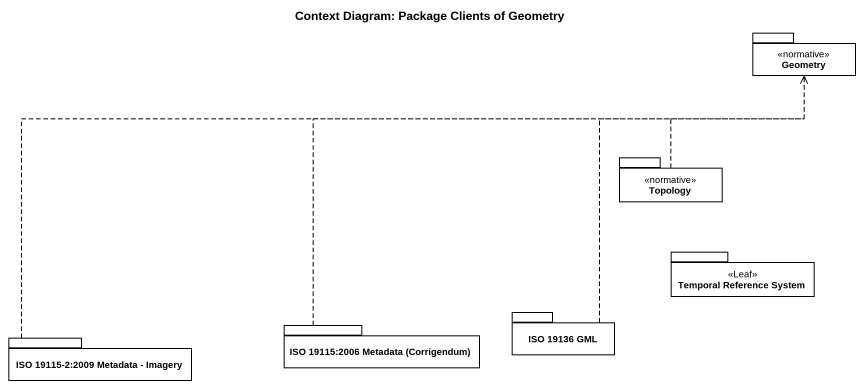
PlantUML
@startuml
title Context Diagram: Package Clients of Geometry
package Geometry <<normative>> {
}
package Topology <<normative>> {
}
package "Temporal Reference System" as Temporal_Reference_System <<Leaf>> {
}
package "ISO 19115:2006 Metadata (Corrigendum)" as ISO_19115_2006_Metadata {
}
package "ISO 19136 GML" as ISO_19136_GML {
}
package "ISO 19115-2:2009 Metadata - Imagery" as ISO_19115_2_2009_Metadata {
}
Topology .up.> Geometry
ISO_19115_2006_Metadata .up.> Geometry
ISO_19136_GML .up.> Geometry
ISO_19115_2_2009_Metadata .right.> Geometry
@enduml
